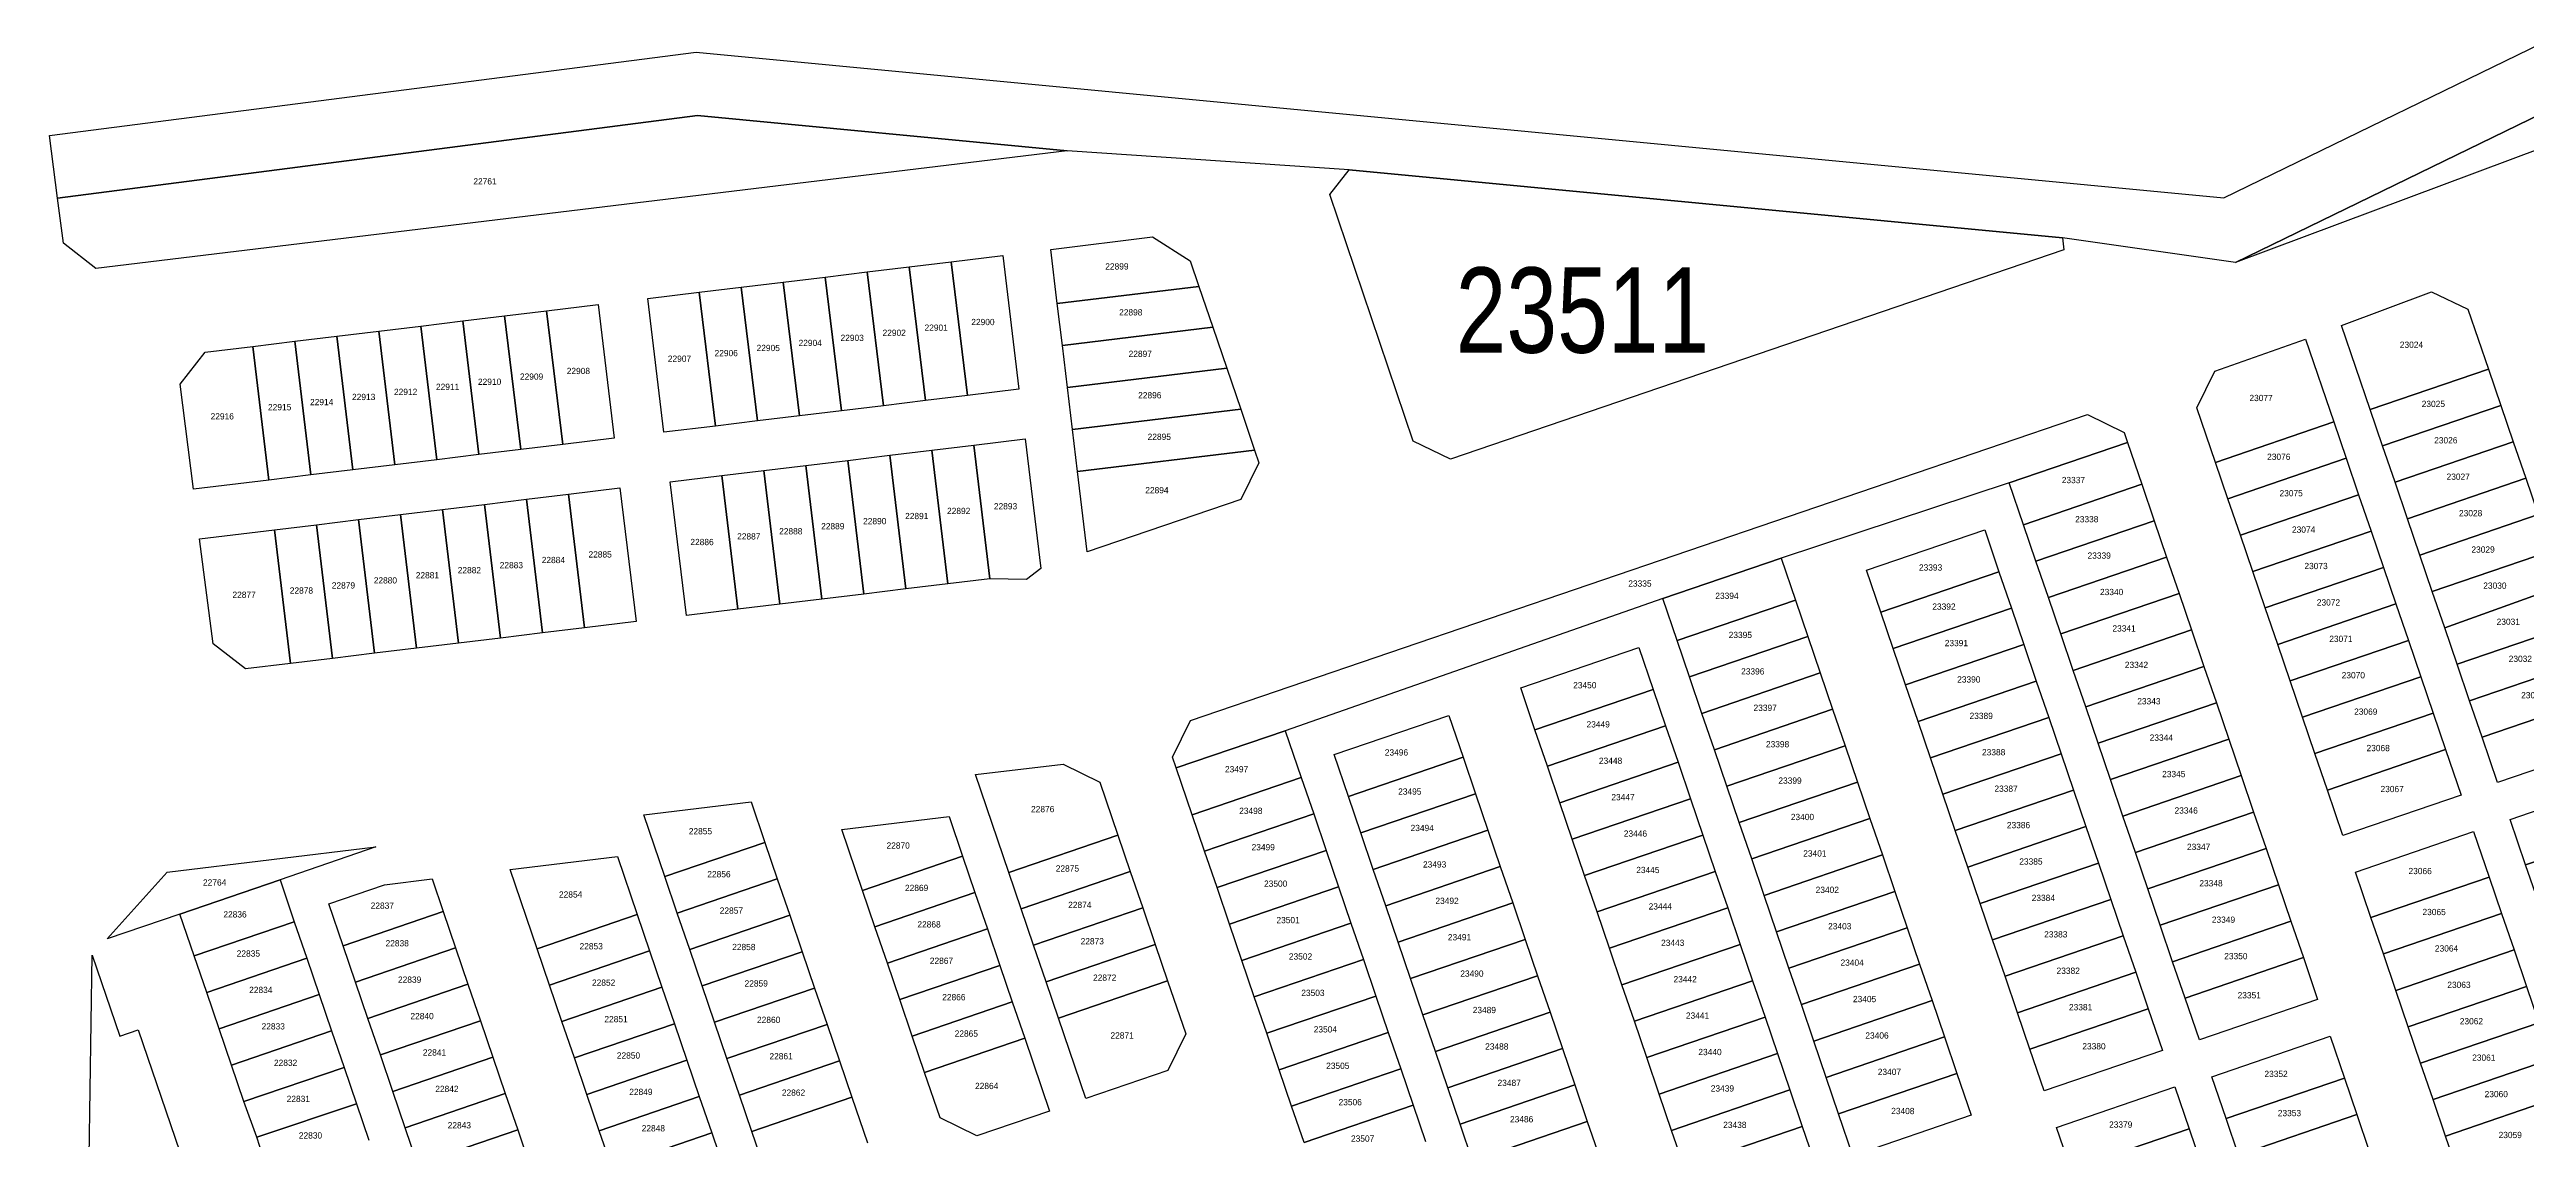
# Model space of a CAD drawing. Header units: metres. Extents: x -750 to 1235, y -4011 to -2636.
# Drawn here: x -496.8 to -424.1, y -2720.6 to -2688.7 of the extents above; entities that cross this region are included whole.
import ezdxf

# ---------------------------------------------------------------- set-up
doc = ezdxf.new("R2010")
doc.units = ezdxf.units.M
doc.header["$MEASUREMENT"] = 0
doc.layers.add('LOTS', color=8, linetype='CONTINUOUS')
doc.layers.add('NO_LOT', color=7, linetype='CONTINUOUS')
doc.styles.add('MtXpl_MS_Shell_Dlg_2', font='')
doc.styles.get('MtXpl_MS_Shell_Dlg_2').set_extended_font_data('MS Shell Dlg 2')

msp = doc.modelspace()

# ---------------------------------------------------------------- linework, layer by layer
at = {"layer": 'LOTS', "color": 7}
for p, q in [((-433.028, -2693.024), (-400.21, -2677.058)), ((-399.565, -2678.802), (-432.686, -2694.915)), ((-432.686, -2694.915), (-399.565, -2678.802)), ((-395.405, -2681.006), (-432.686, -2694.915)), ((-496.806, -2691.197), (-477.835, -2688.75)), ((-477.835, -2688.75), (-433.028, -2693.024)), ((-496.57, -2693.032), (-477.804, -2690.611)), ((-477.804, -2690.611), (-496.57, -2693.032)), ((-477.804, -2690.611), (-466.956, -2691.646)), ((-466.956, -2691.646), (-477.804, -2690.611)), ((-496.57, -2693.032), (-496.806, -2691.197)), ((-466.956, -2691.646), (-495.451, -2695.092)), ((-458.682, -2692.2), (-466.956, -2691.646)), ((-459.252, -2692.921), (-458.682, -2692.2)), ((-437.762, -2694.195), (-458.682, -2692.2)), ((-458.682, -2692.2), (-437.762, -2694.195)), ((-496.399, -2694.355), (-496.57, -2693.032)), ((-456.804, -2700.157), (-459.252, -2692.921)), ((-495.451, -2695.092), (-496.399, -2694.355)), ((-470.357, -2694.897), (-468.845, -2694.714)), ((-468.845, -2694.714), (-468.372, -2698.633)), ((-467.438, -2694.531), (-464.457, -2694.167)), ((-467.246, -2696.119), (-467.438, -2694.531)), ((-464.457, -2694.167), (-463.346, -2694.87)), ((-437.721, -2694.548), (-455.715, -2700.679)), ((-432.686, -2694.915), (-437.762, -2694.195)), ((-437.762, -2694.195), (-437.721, -2694.548)), ((-476.515, -2695.642), (-475.283, -2695.493)), ((-475.283, -2695.493), (-474.052, -2695.344)), ((-474.81, -2699.412), (-475.283, -2695.493)), ((-475.283, -2695.493), (-474.81, -2699.412)), ((-474.052, -2695.344), (-472.82, -2695.195)), ((-473.578, -2699.263), (-474.052, -2695.344)), ((-474.052, -2695.344), (-473.578, -2699.263)), ((-472.82, -2695.195), (-471.588, -2695.046)), ((-472.346, -2699.114), (-472.82, -2695.195)), ((-472.82, -2695.195), (-472.346, -2699.114)), ((-471.588, -2695.046), (-470.357, -2694.897)), ((-471.115, -2698.965), (-471.588, -2695.046)), ((-471.588, -2695.046), (-471.115, -2698.965)), ((-469.883, -2698.816), (-470.357, -2694.897)), ((-470.357, -2694.897), (-469.883, -2698.816)), ((-463.346, -2694.87), (-463.092, -2695.616)), ((-482.224, -2696.332), (-480.713, -2696.15)), ((-480.713, -2696.15), (-480.239, -2700.068)), ((-479.258, -2695.974), (-477.747, -2695.791)), ((-478.784, -2699.892), (-479.258, -2695.974)), ((-477.747, -2695.791), (-476.515, -2695.642)), ((-477.273, -2699.71), (-477.747, -2695.791)), ((-477.747, -2695.791), (-477.273, -2699.71)), ((-476.041, -2699.561), (-476.515, -2695.642)), ((-476.515, -2695.642), (-476.041, -2699.561)), ((-467.246, -2696.119), (-463.092, -2695.616)), ((-463.092, -2695.616), (-467.246, -2696.119)), ((-467.097, -2697.35), (-467.246, -2696.119)), ((-463.092, -2695.616), (-462.683, -2696.816)), ((-429.575, -2696.764), (-426.934, -2695.778)), ((-426.934, -2695.778), (-425.866, -2696.284)), ((-488.382, -2697.077), (-487.151, -2696.928)), ((-487.151, -2696.928), (-485.919, -2696.779)), ((-486.677, -2700.847), (-487.151, -2696.928)), ((-487.151, -2696.928), (-486.677, -2700.847)), ((-485.919, -2696.779), (-484.687, -2696.63)), ((-485.445, -2700.698), (-485.919, -2696.779)), ((-485.919, -2696.779), (-485.445, -2700.698)), ((-484.687, -2696.63), (-483.456, -2696.481)), ((-484.214, -2700.549), (-484.687, -2696.63)), ((-484.687, -2696.63), (-484.214, -2700.549)), ((-483.456, -2696.481), (-482.224, -2696.332)), ((-482.982, -2700.4), (-483.456, -2696.481)), ((-483.456, -2696.481), (-482.982, -2700.4)), ((-481.75, -2700.251), (-482.224, -2696.332)), ((-482.224, -2696.332), (-481.75, -2700.251)), ((-467.097, -2697.35), (-462.683, -2696.816)), ((-462.683, -2696.816), (-467.097, -2697.35)), ((-462.683, -2696.816), (-462.274, -2698.017)), ((-428.734, -2699.224), (-429.575, -2696.764)), ((-425.866, -2696.284), (-425.266, -2698.039)), ((-492.976, -2698.485), (-492.245, -2697.544)), ((-492.245, -2697.544), (-490.846, -2697.375)), ((-490.846, -2697.375), (-489.614, -2697.226)), ((-490.372, -2701.294), (-490.846, -2697.375)), ((-490.846, -2697.375), (-490.372, -2701.294)), ((-489.614, -2697.226), (-488.382, -2697.077)), ((-489.14, -2701.145), (-489.614, -2697.226)), ((-489.614, -2697.226), (-489.14, -2701.145)), ((-487.908, -2700.996), (-488.382, -2697.077)), ((-488.382, -2697.077), (-487.908, -2700.996)), ((-466.948, -2698.582), (-467.097, -2697.35)), ((-433.289, -2698.102), (-430.631, -2697.161)), ((-430.631, -2697.161), (-429.801, -2699.59)), ((-466.948, -2698.582), (-462.274, -2698.017)), ((-462.274, -2698.017), (-466.948, -2698.582)), ((-462.274, -2698.017), (-461.865, -2699.217)), ((-433.815, -2699.176), (-433.289, -2698.102)), ((-425.266, -2698.039), (-428.734, -2699.224)), ((-428.734, -2699.224), (-425.266, -2698.039)), ((-425.266, -2698.039), (-424.902, -2699.106)), ((-492.579, -2701.561), (-492.976, -2698.485)), ((-472.346, -2699.114), (-473.578, -2699.263)), ((-471.115, -2698.965), (-472.346, -2699.114)), ((-469.883, -2698.816), (-471.115, -2698.965)), ((-468.372, -2698.633), (-469.883, -2698.816)), ((-466.799, -2699.813), (-466.948, -2698.582)), ((-433.27, -2700.775), (-433.815, -2699.176)), ((-424.902, -2699.106), (-428.37, -2700.291)), ((-428.37, -2700.291), (-424.902, -2699.106)), ((-424.902, -2699.106), (-424.537, -2700.173)), ((-477.273, -2699.71), (-478.784, -2699.892)), ((-476.041, -2699.561), (-477.273, -2699.71)), ((-474.81, -2699.412), (-476.041, -2699.561)), ((-473.578, -2699.263), (-474.81, -2699.412)), ((-466.799, -2699.813), (-461.865, -2699.217)), ((-461.865, -2699.217), (-466.799, -2699.813)), ((-466.65, -2701.045), (-466.799, -2699.813)), ((-463.34, -2708.339), (-437.026, -2699.373)), ((-461.865, -2699.217), (-461.456, -2700.417)), ((-437.026, -2699.373), (-435.952, -2699.9)), ((-435.952, -2699.9), (-435.852, -2700.191)), ((-433.27, -2700.775), (-429.801, -2699.59)), ((-429.801, -2699.59), (-433.27, -2700.775)), ((-429.801, -2699.59), (-429.437, -2700.657)), ((-428.37, -2700.291), (-428.734, -2699.224)), ((-484.214, -2700.549), (-485.445, -2700.698)), ((-482.982, -2700.4), (-484.214, -2700.549)), ((-481.75, -2700.251), (-482.982, -2700.4)), ((-480.239, -2700.068), (-481.75, -2700.251)), ((-473.391, -2700.717), (-472.159, -2700.568)), ((-472.159, -2700.568), (-470.928, -2700.419)), ((-472.159, -2700.568), (-471.685, -2704.486)), ((-471.685, -2704.486), (-472.159, -2700.568)), ((-470.928, -2700.419), (-469.696, -2700.27)), ((-470.928, -2700.419), (-470.454, -2704.338)), ((-470.454, -2704.338), (-470.928, -2700.419)), ((-469.696, -2700.27), (-468.184, -2700.087)), ((-469.696, -2700.27), (-469.222, -2704.189)), ((-469.222, -2704.189), (-469.696, -2700.27)), ((-468.184, -2700.087), (-467.725, -2703.885)), ((-466.65, -2701.045), (-461.456, -2700.417)), ((-461.456, -2700.417), (-466.65, -2701.045)), ((-461.456, -2700.417), (-461.33, -2700.787)), ((-455.715, -2700.679), (-456.804, -2700.157)), ((-435.852, -2700.191), (-439.321, -2701.376)), ((-439.321, -2701.376), (-435.852, -2700.191)), ((-435.852, -2700.191), (-435.433, -2701.419)), ((-428.006, -2701.358), (-428.37, -2700.291)), ((-424.537, -2700.173), (-428.006, -2701.358)), ((-428.006, -2701.358), (-424.537, -2700.173)), ((-424.537, -2700.173), (-424.173, -2701.241)), ((-490.372, -2701.294), (-492.579, -2701.561)), ((-489.14, -2701.145), (-490.372, -2701.294)), ((-487.908, -2700.996), (-489.14, -2701.145)), ((-486.677, -2700.847), (-487.908, -2700.996)), ((-485.445, -2700.698), (-486.677, -2700.847)), ((-478.597, -2701.347), (-477.086, -2701.164)), ((-478.123, -2705.265), (-478.597, -2701.347)), ((-477.086, -2701.164), (-475.854, -2701.015)), ((-477.086, -2701.164), (-476.612, -2705.082)), ((-476.612, -2705.082), (-477.086, -2701.164)), ((-475.854, -2701.015), (-474.622, -2700.866)), ((-475.854, -2701.015), (-475.38, -2704.933)), ((-475.38, -2704.933), (-475.854, -2701.015)), ((-474.622, -2700.866), (-473.391, -2700.717)), ((-474.622, -2700.866), (-474.149, -2704.785)), ((-474.149, -2704.785), (-474.622, -2700.866)), ((-473.391, -2700.717), (-472.917, -2704.636)), ((-472.917, -2704.636), (-473.391, -2700.717)), ((-466.366, -2703.396), (-466.65, -2701.045)), ((-461.33, -2700.787), (-461.858, -2701.861)), ((-432.905, -2701.842), (-433.27, -2700.775)), ((-432.905, -2701.842), (-429.437, -2700.657)), ((-429.437, -2700.657), (-432.905, -2701.842)), ((-429.437, -2700.657), (-429.072, -2701.724)), ((-427.641, -2702.426), (-428.006, -2701.358)), ((-424.173, -2701.241), (-427.641, -2702.426)), ((-427.641, -2702.426), (-424.173, -2701.241)), ((-424.173, -2701.241), (-423.808, -2702.308)), ((-485.281, -2702.155), (-484.05, -2702.006)), ((-484.05, -2702.006), (-482.818, -2701.857)), ((-484.05, -2702.006), (-483.576, -2705.924)), ((-483.576, -2705.924), (-484.05, -2702.006)), ((-482.818, -2701.857), (-481.587, -2701.708)), ((-482.818, -2701.857), (-482.344, -2705.775)), ((-482.344, -2705.775), (-482.818, -2701.857)), ((-481.587, -2701.708), (-480.075, -2701.525)), ((-481.587, -2701.708), (-481.112, -2705.626)), ((-481.112, -2705.626), (-481.587, -2701.708)), ((-480.075, -2701.525), (-479.601, -2705.444)), ((-461.858, -2701.861), (-466.366, -2703.396)), ((-439.321, -2701.376), (-446.015, -2703.584)), ((-438.902, -2702.604), (-439.321, -2701.376)), ((-435.433, -2701.419), (-438.902, -2702.604)), ((-438.902, -2702.604), (-435.433, -2701.419)), ((-435.433, -2701.419), (-435.069, -2702.486)), ((-432.541, -2702.909), (-432.905, -2701.842)), ((-432.541, -2702.909), (-429.072, -2701.724)), ((-429.072, -2701.724), (-432.541, -2702.909)), ((-429.072, -2701.724), (-428.708, -2702.791)), ((-492.404, -2703.016), (-490.208, -2702.751)), ((-490.208, -2702.751), (-488.976, -2702.602)), ((-490.208, -2702.751), (-489.734, -2706.669)), ((-489.734, -2706.669), (-490.208, -2702.751)), ((-488.976, -2702.602), (-487.745, -2702.453)), ((-488.976, -2702.602), (-488.502, -2706.52)), ((-488.502, -2706.52), (-488.976, -2702.602)), ((-487.745, -2702.453), (-486.513, -2702.304)), ((-487.745, -2702.453), (-487.27, -2706.371)), ((-487.27, -2706.371), (-487.745, -2702.453)), ((-486.513, -2702.304), (-485.281, -2702.155)), ((-486.513, -2702.304), (-486.039, -2706.222)), ((-486.039, -2706.222), (-486.513, -2702.304)), ((-485.281, -2702.155), (-484.807, -2706.073)), ((-484.807, -2706.073), (-485.281, -2702.155)), ((-443.511, -2703.939), (-440.042, -2702.754)), ((-440.042, -2702.754), (-439.623, -2703.982)), ((-438.537, -2703.671), (-438.902, -2702.604)), ((-435.069, -2702.486), (-438.537, -2703.671)), ((-438.537, -2703.671), (-435.069, -2702.486)), ((-435.069, -2702.486), (-434.704, -2703.553)), ((-432.176, -2703.976), (-428.708, -2702.791)), ((-428.708, -2702.791), (-432.176, -2703.976)), ((-428.708, -2702.791), (-428.343, -2703.859)), ((-427.276, -2703.493), (-427.641, -2702.426)), ((-423.808, -2702.308), (-427.276, -2703.493)), ((-427.276, -2703.493), (-423.808, -2702.308)), ((-492.007, -2706.092), (-492.404, -2703.016)), ((-432.176, -2703.976), (-432.541, -2702.909)), ((-426.912, -2704.56), (-427.276, -2703.493)), ((-423.444, -2703.375), (-426.912, -2704.56)), ((-426.912, -2704.56), (-423.444, -2703.375)), ((-469.222, -2704.189), (-470.454, -2704.338)), ((-468.153, -2704.209), (-469.222, -2704.189)), ((-467.725, -2703.885), (-468.153, -2704.209)), ((-446.015, -2703.584), (-449.483, -2704.769)), ((-449.483, -2704.769), (-446.015, -2703.584)), ((-446.015, -2703.584), (-445.596, -2704.812)), ((-443.091, -2705.167), (-443.511, -2703.939)), ((-443.091, -2705.167), (-439.623, -2703.982)), ((-439.623, -2703.982), (-443.091, -2705.167)), ((-439.623, -2703.982), (-439.258, -2705.049)), ((-438.173, -2704.738), (-438.537, -2703.671)), ((-434.704, -2703.553), (-438.173, -2704.738)), ((-438.173, -2704.738), (-434.704, -2703.553)), ((-434.704, -2703.553), (-434.34, -2704.621)), ((-431.812, -2705.044), (-432.176, -2703.976)), ((-431.812, -2705.044), (-428.343, -2703.859)), ((-428.343, -2703.859), (-431.812, -2705.044)), ((-428.343, -2703.859), (-427.979, -2704.926)), ((-475.38, -2704.933), (-476.612, -2705.082)), ((-474.149, -2704.785), (-475.38, -2704.933)), ((-472.917, -2704.636), (-474.149, -2704.785)), ((-471.685, -2704.486), (-472.917, -2704.636)), ((-470.454, -2704.338), (-471.685, -2704.486)), ((-449.483, -2704.769), (-460.558, -2708.641)), ((-449.064, -2705.997), (-449.483, -2704.769)), ((-445.596, -2704.812), (-449.064, -2705.997)), ((-449.064, -2705.997), (-445.596, -2704.812)), ((-445.596, -2704.812), (-445.231, -2705.879)), ((-437.808, -2705.805), (-438.173, -2704.738)), ((-434.34, -2704.621), (-437.808, -2705.805)), ((-437.808, -2705.805), (-434.34, -2704.621)), ((-434.34, -2704.621), (-433.975, -2705.688)), ((-431.447, -2706.111), (-427.979, -2704.926)), ((-427.979, -2704.926), (-431.447, -2706.111)), ((-427.979, -2704.926), (-427.614, -2705.993)), ((-426.547, -2705.627), (-426.912, -2704.56)), ((-423.092, -2704.388), (-426.547, -2705.627)), ((-426.547, -2705.627), (-423.092, -2704.388)), ((-481.112, -2705.626), (-482.344, -2705.775)), ((-479.601, -2705.444), (-481.112, -2705.626)), ((-476.612, -2705.082), (-478.123, -2705.265)), ((-442.727, -2706.234), (-443.091, -2705.167)), ((-442.727, -2706.234), (-439.258, -2705.049)), ((-439.258, -2705.049), (-442.727, -2706.234)), ((-439.258, -2705.049), (-438.894, -2706.117)), ((-433.975, -2705.688), (-437.443, -2706.873)), ((-437.443, -2706.873), (-433.975, -2705.688)), ((-433.975, -2705.688), (-433.611, -2706.755)), ((-431.447, -2706.111), (-431.812, -2705.044)), ((-426.183, -2706.695), (-426.547, -2705.627)), ((-422.714, -2705.51), (-426.183, -2706.695)), ((-426.183, -2706.695), (-422.714, -2705.51)), ((-491.059, -2706.83), (-492.007, -2706.092)), ((-487.27, -2706.371), (-488.502, -2706.52)), ((-486.039, -2706.222), (-487.27, -2706.371)), ((-484.807, -2706.073), (-486.039, -2706.222)), ((-483.576, -2705.924), (-484.807, -2706.073)), ((-482.344, -2705.775), (-483.576, -2705.924)), ((-453.653, -2707.389), (-450.185, -2706.204)), ((-450.185, -2706.204), (-449.766, -2707.432)), ((-448.7, -2707.064), (-449.064, -2705.997)), ((-445.231, -2705.879), (-448.7, -2707.064)), ((-448.7, -2707.064), (-445.231, -2705.879)), ((-445.231, -2705.879), (-444.867, -2706.947)), ((-442.362, -2707.301), (-442.727, -2706.234)), ((-442.362, -2707.301), (-438.894, -2706.117)), ((-438.894, -2706.117), (-442.362, -2707.301)), ((-438.894, -2706.117), (-438.529, -2707.184)), ((-437.443, -2706.873), (-437.808, -2705.805)), ((-431.083, -2707.178), (-431.447, -2706.111)), ((-431.083, -2707.178), (-427.614, -2705.993)), ((-427.614, -2705.993), (-431.083, -2707.178)), ((-427.614, -2705.993), (-427.25, -2707.06)), ((-489.734, -2706.669), (-491.059, -2706.83)), ((-488.502, -2706.52), (-489.734, -2706.669)), ((-448.335, -2708.132), (-448.7, -2707.064)), ((-444.867, -2706.947), (-448.335, -2708.132)), ((-448.335, -2708.132), (-444.867, -2706.947)), ((-444.867, -2706.947), (-444.502, -2708.014)), ((-437.079, -2707.94), (-437.443, -2706.873)), ((-433.611, -2706.755), (-437.079, -2707.94)), ((-437.079, -2707.94), (-433.611, -2706.755)), ((-433.611, -2706.755), (-433.246, -2707.822)), ((-430.718, -2708.245), (-431.083, -2707.178)), ((-430.718, -2708.245), (-427.25, -2707.06)), ((-427.25, -2707.06), (-430.718, -2708.245)), ((-427.25, -2707.06), (-426.885, -2708.128)), ((-425.819, -2707.762), (-426.183, -2706.695)), ((-422.35, -2706.577), (-425.819, -2707.762)), ((-425.819, -2707.762), (-422.35, -2706.577)), ((-453.234, -2708.617), (-453.653, -2707.389)), ((-453.234, -2708.617), (-449.766, -2707.432)), ((-449.766, -2707.432), (-453.234, -2708.617)), ((-449.766, -2707.432), (-449.401, -2708.499)), ((-441.998, -2708.368), (-442.362, -2707.301)), ((-441.998, -2708.368), (-438.529, -2707.184)), ((-438.529, -2707.184), (-441.998, -2708.368)), ((-438.529, -2707.184), (-438.165, -2708.251)), ((-433.246, -2707.822), (-436.715, -2709.007)), ((-436.715, -2709.007), (-433.246, -2707.822)), ((-433.246, -2707.822), (-432.882, -2708.889)), ((-425.454, -2708.829), (-425.819, -2707.762)), ((-421.985, -2707.645), (-425.454, -2708.829)), ((-425.454, -2708.829), (-421.985, -2707.645)), ((-463.868, -2709.412), (-463.34, -2708.339)), ((-459.126, -2709.342), (-455.762, -2708.192)), ((-455.762, -2708.192), (-455.343, -2709.42)), ((-452.869, -2709.684), (-453.234, -2708.617)), ((-452.869, -2709.684), (-449.401, -2708.499)), ((-449.401, -2708.499), (-452.869, -2709.684)), ((-449.401, -2708.499), (-449.037, -2709.567)), ((-447.971, -2709.199), (-448.335, -2708.132)), ((-444.502, -2708.014), (-447.971, -2709.199)), ((-447.971, -2709.199), (-444.502, -2708.014)), ((-444.502, -2708.014), (-444.138, -2709.081)), ((-441.633, -2709.435), (-441.998, -2708.368)), ((-441.633, -2709.435), (-438.165, -2708.251)), ((-438.165, -2708.251), (-441.633, -2709.435)), ((-438.165, -2708.251), (-437.8, -2709.318)), ((-436.715, -2709.007), (-437.079, -2707.94)), ((-430.354, -2709.313), (-430.718, -2708.245)), ((-430.354, -2709.313), (-426.885, -2708.128)), ((-426.885, -2708.128), (-430.354, -2709.313)), ((-426.885, -2708.128), (-426.521, -2709.195)), ((-460.558, -2708.641), (-463.758, -2709.733)), ((-463.758, -2709.733), (-460.558, -2708.641)), ((-460.558, -2708.641), (-460.089, -2710.014)), ((-458.707, -2710.57), (-459.126, -2709.342)), ((-447.606, -2710.266), (-447.971, -2709.199)), ((-444.138, -2709.081), (-447.606, -2710.266)), ((-447.606, -2710.266), (-444.138, -2709.081)), ((-444.138, -2709.081), (-443.773, -2710.148)), ((-441.269, -2710.503), (-437.8, -2709.318)), ((-437.8, -2709.318), (-441.269, -2710.503)), ((-437.8, -2709.318), (-437.436, -2710.385)), ((-436.35, -2710.074), (-436.715, -2709.007)), ((-432.882, -2708.889), (-436.35, -2710.074)), ((-436.35, -2710.074), (-432.882, -2708.889)), ((-432.882, -2708.889), (-432.517, -2709.957)), ((-429.989, -2710.38), (-430.354, -2709.313)), ((-429.989, -2710.38), (-426.521, -2709.195)), ((-426.521, -2709.195), (-429.989, -2710.38)), ((-426.521, -2709.195), (-426.065, -2710.529)), ((-424.998, -2710.163), (-425.454, -2708.829)), ((-421.53, -2708.979), (-424.998, -2710.163)), ((-469.649, -2709.929), (-467.074, -2709.617)), ((-468.67, -2712.796), (-469.649, -2709.929)), ((-467.074, -2709.617), (-466, -2710.145)), ((-463.758, -2709.733), (-463.868, -2709.412)), ((-463.289, -2711.106), (-463.758, -2709.733)), ((-460.089, -2710.014), (-463.289, -2711.106)), ((-463.289, -2711.106), (-460.089, -2710.014)), ((-460.089, -2710.014), (-459.724, -2711.081)), ((-458.707, -2710.57), (-455.343, -2709.42)), ((-455.343, -2709.42), (-458.707, -2710.57)), ((-455.343, -2709.42), (-454.979, -2710.487)), ((-452.505, -2710.751), (-452.869, -2709.684)), ((-452.505, -2710.751), (-449.037, -2709.567)), ((-449.037, -2709.567), (-452.505, -2710.751)), ((-449.037, -2709.567), (-448.672, -2710.634)), ((-441.269, -2710.503), (-441.633, -2709.435)), ((-435.986, -2711.142), (-436.35, -2710.074)), ((-432.517, -2709.957), (-435.986, -2711.142)), ((-435.986, -2711.142), (-432.517, -2709.957)), ((-432.517, -2709.957), (-432.153, -2711.024)), ((-424.631, -2711.24), (-421.162, -2710.055)), ((-479.376, -2711.107), (-476.229, -2710.727)), ((-476.229, -2710.727), (-475.822, -2711.916)), ((-466, -2710.145), (-465.468, -2711.703)), ((-458.343, -2711.637), (-458.707, -2710.57)), ((-458.343, -2711.637), (-454.979, -2710.487)), ((-454.979, -2710.487), (-458.343, -2711.637)), ((-454.979, -2710.487), (-454.614, -2711.555)), ((-452.14, -2711.819), (-452.505, -2710.751)), ((-452.14, -2711.819), (-448.672, -2710.634)), ((-448.672, -2710.634), (-452.14, -2711.819)), ((-448.672, -2710.634), (-448.308, -2711.701)), ((-447.242, -2711.333), (-447.606, -2710.266)), ((-443.773, -2710.148), (-447.242, -2711.333)), ((-447.242, -2711.333), (-443.773, -2710.148)), ((-443.773, -2710.148), (-443.409, -2711.216)), ((-440.904, -2711.57), (-441.269, -2710.503)), ((-440.904, -2711.57), (-437.436, -2710.385)), ((-437.436, -2710.385), (-440.904, -2711.57)), ((-437.436, -2710.385), (-437.071, -2711.453)), ((-429.533, -2711.714), (-429.989, -2710.38)), ((-426.065, -2710.529), (-429.533, -2711.714)), ((-478.757, -2712.918), (-479.376, -2711.107)), ((-473.567, -2711.541), (-470.42, -2711.16)), ((-470.42, -2711.16), (-470.024, -2712.319)), ((-462.924, -2712.173), (-463.289, -2711.106)), ((-459.724, -2711.081), (-462.924, -2712.173)), ((-462.924, -2712.173), (-459.724, -2711.081)), ((-459.724, -2711.081), (-459.36, -2712.148)), ((-446.877, -2712.401), (-447.242, -2711.333)), ((-443.409, -2711.216), (-446.877, -2712.401)), ((-446.877, -2712.401), (-443.409, -2711.216)), ((-443.409, -2711.216), (-443.044, -2712.283)), ((-440.54, -2712.637), (-437.071, -2711.453)), ((-437.071, -2711.453), (-440.54, -2712.637)), ((-437.071, -2711.453), (-436.707, -2712.52)), ((-435.621, -2712.209), (-435.986, -2711.142)), ((-432.153, -2711.024), (-435.621, -2712.209)), ((-435.621, -2712.209), (-432.153, -2711.024)), ((-432.153, -2711.024), (-431.788, -2712.091)), ((-424.175, -2712.574), (-424.631, -2711.24)), ((-420.707, -2711.389), (-424.175, -2712.574)), ((-424.175, -2712.574), (-420.707, -2711.389)), ((-493.36, -2712.788), (-487.234, -2712.047)), ((-487.234, -2712.047), (-490.046, -2713.013)), ((-475.822, -2711.916), (-478.757, -2712.918)), ((-478.757, -2712.918), (-475.822, -2711.916)), ((-475.822, -2711.916), (-475.458, -2712.983)), ((-472.959, -2713.321), (-473.567, -2711.541)), ((-468.67, -2712.796), (-465.468, -2711.703)), ((-465.468, -2711.703), (-468.67, -2712.796)), ((-465.468, -2711.703), (-465.103, -2712.77)), ((-462.56, -2713.24), (-462.924, -2712.173)), ((-459.36, -2712.148), (-462.56, -2713.24)), ((-462.56, -2713.24), (-459.36, -2712.148)), ((-459.36, -2712.148), (-458.995, -2713.215)), ((-457.978, -2712.705), (-458.343, -2711.637)), ((-457.978, -2712.705), (-454.614, -2711.555)), ((-454.614, -2711.555), (-457.978, -2712.705)), ((-454.614, -2711.555), (-454.25, -2712.622)), ((-451.776, -2712.886), (-452.14, -2711.819)), ((-451.776, -2712.886), (-448.308, -2711.701)), ((-448.308, -2711.701), (-451.776, -2712.886)), ((-448.308, -2711.701), (-447.943, -2712.769)), ((-440.54, -2712.637), (-440.904, -2711.57)), ((-435.256, -2713.276), (-435.621, -2712.209)), ((-431.788, -2712.091), (-435.256, -2713.276)), ((-435.256, -2713.276), (-431.788, -2712.091)), ((-431.788, -2712.091), (-431.423, -2713.159)), ((-429.168, -2712.784), (-425.7, -2711.599)), ((-425.7, -2711.599), (-425.244, -2712.933)), ((-495.117, -2714.739), (-493.36, -2712.788)), ((-486.98, -2713.156), (-485.586, -2712.987)), ((-485.586, -2712.987), (-485.261, -2713.94)), ((-483.296, -2712.713), (-480.149, -2712.332)), ((-482.504, -2715.031), (-483.296, -2712.713)), ((-480.149, -2712.332), (-479.57, -2714.029)), ((-478.393, -2713.985), (-478.757, -2712.918)), ((-475.458, -2712.983), (-478.393, -2713.985)), ((-478.393, -2713.985), (-475.458, -2712.983)), ((-475.458, -2712.983), (-475.094, -2714.05)), ((-472.959, -2713.321), (-470.024, -2712.319)), ((-470.024, -2712.319), (-472.959, -2713.321)), ((-470.024, -2712.319), (-469.66, -2713.386)), ((-468.305, -2713.863), (-468.67, -2712.796)), ((-468.305, -2713.863), (-465.103, -2712.77)), ((-465.103, -2712.77), (-468.305, -2713.863)), ((-465.103, -2712.77), (-464.739, -2713.837)), ((-457.613, -2713.772), (-457.978, -2712.705)), ((-457.613, -2713.772), (-454.25, -2712.622)), ((-454.25, -2712.622), (-457.613, -2713.772)), ((-454.25, -2712.622), (-453.885, -2713.689)), ((-451.411, -2713.953), (-451.776, -2712.886)), ((-451.411, -2713.953), (-447.943, -2712.769)), ((-447.943, -2712.769), (-451.411, -2713.953)), ((-447.943, -2712.769), (-447.579, -2713.836)), ((-446.513, -2713.468), (-446.877, -2712.401)), ((-443.044, -2712.283), (-446.513, -2713.468)), ((-446.513, -2713.468), (-443.044, -2712.283)), ((-443.044, -2712.283), (-442.68, -2713.35)), ((-440.175, -2713.704), (-440.54, -2712.637)), ((-440.175, -2713.704), (-436.707, -2712.52)), ((-436.707, -2712.52), (-440.175, -2713.704)), ((-436.707, -2712.52), (-436.342, -2713.587)), ((-428.712, -2714.118), (-429.168, -2712.784)), ((-428.712, -2714.118), (-425.244, -2712.933)), ((-425.244, -2712.933), (-428.712, -2714.118)), ((-425.244, -2712.933), (-424.88, -2714)), ((-423.811, -2713.641), (-424.175, -2712.574)), ((-490.046, -2713.013), (-492.98, -2714.015)), ((-492.98, -2714.015), (-490.046, -2713.013)), ((-490.046, -2713.013), (-489.627, -2714.241)), ((-488.615, -2713.715), (-486.98, -2713.156)), ((-488.195, -2714.943), (-488.615, -2713.715)), ((-472.595, -2714.389), (-472.959, -2713.321)), ((-472.595, -2714.389), (-469.66, -2713.386)), ((-469.66, -2713.386), (-472.595, -2714.389)), ((-469.66, -2713.386), (-469.295, -2714.453)), ((-462.196, -2714.308), (-462.56, -2713.24)), ((-458.995, -2713.215), (-462.196, -2714.308)), ((-462.196, -2714.308), (-458.995, -2713.215)), ((-458.995, -2713.215), (-458.631, -2714.283)), ((-457.249, -2714.839), (-453.885, -2713.689)), ((-453.885, -2713.689), (-457.249, -2714.839)), ((-453.885, -2713.689), (-453.52, -2714.757)), ((-446.148, -2714.535), (-446.513, -2713.468)), ((-442.68, -2713.35), (-446.148, -2714.535)), ((-446.148, -2714.535), (-442.68, -2713.35)), ((-442.68, -2713.35), (-442.315, -2714.417)), ((-439.811, -2714.772), (-440.175, -2713.704)), ((-439.811, -2714.772), (-436.342, -2713.587)), ((-436.342, -2713.587), (-439.811, -2714.772)), ((-436.342, -2713.587), (-435.978, -2714.654)), ((-434.892, -2714.343), (-435.256, -2713.276)), ((-431.423, -2713.159), (-434.892, -2714.343)), ((-434.892, -2714.343), (-431.423, -2713.159)), ((-431.423, -2713.159), (-431.059, -2714.226)), ((-492.98, -2714.015), (-495.117, -2714.739)), ((-492.561, -2715.243), (-492.98, -2714.015)), ((-492.561, -2715.243), (-489.627, -2714.241)), ((-489.627, -2714.241), (-492.561, -2715.243)), ((-489.627, -2714.241), (-489.262, -2715.308)), ((-485.261, -2713.94), (-488.195, -2714.943)), ((-488.195, -2714.943), (-485.261, -2713.94)), ((-485.261, -2713.94), (-484.896, -2715.007)), ((-482.504, -2715.031), (-479.57, -2714.029)), ((-479.57, -2714.029), (-482.504, -2715.031)), ((-479.57, -2714.029), (-479.205, -2715.096)), ((-478.028, -2715.052), (-478.393, -2713.985)), ((-475.094, -2714.05), (-478.028, -2715.052)), ((-478.028, -2715.052), (-475.094, -2714.05)), ((-475.094, -2714.05), (-474.729, -2715.118)), ((-472.23, -2715.456), (-472.595, -2714.389)), ((-467.94, -2714.931), (-468.305, -2713.863)), ((-467.94, -2714.931), (-464.739, -2713.837)), ((-464.739, -2713.837), (-467.94, -2714.931)), ((-464.739, -2713.837), (-464.374, -2714.904)), ((-461.831, -2715.375), (-462.196, -2714.308)), ((-458.631, -2714.283), (-461.831, -2715.375)), ((-461.831, -2715.375), (-458.631, -2714.283)), ((-458.631, -2714.283), (-458.266, -2715.35)), ((-457.249, -2714.839), (-457.613, -2713.772)), ((-451.047, -2715.02), (-451.411, -2713.953)), ((-451.047, -2715.02), (-447.579, -2713.836)), ((-447.579, -2713.836), (-451.047, -2715.02)), ((-447.579, -2713.836), (-447.214, -2714.903)), ((-442.315, -2714.417), (-445.784, -2715.602)), ((-445.784, -2715.602), (-442.315, -2714.417)), ((-442.315, -2714.417), (-441.951, -2715.484)), ((-434.528, -2715.411), (-434.892, -2714.343)), ((-431.059, -2714.226), (-434.528, -2715.411)), ((-434.528, -2715.411), (-431.059, -2714.226)), ((-431.059, -2714.226), (-430.694, -2715.293)), ((-428.348, -2715.185), (-428.712, -2714.118)), ((-428.348, -2715.185), (-424.88, -2714)), ((-424.88, -2714), (-428.348, -2715.185)), ((-424.88, -2714), (-424.515, -2715.068)), ((-487.83, -2716.01), (-488.195, -2714.943)), ((-484.896, -2715.007), (-487.83, -2716.01)), ((-487.83, -2716.01), (-484.896, -2715.007)), ((-484.896, -2715.007), (-484.532, -2716.075)), ((-482.14, -2716.098), (-482.504, -2715.031)), ((-482.14, -2716.098), (-479.205, -2715.096)), ((-479.205, -2715.096), (-482.14, -2716.098)), ((-479.205, -2715.096), (-478.841, -2716.163)), ((-477.664, -2716.12), (-478.028, -2715.052)), ((-474.729, -2715.118), (-477.664, -2716.12)), ((-477.664, -2716.12), (-474.729, -2715.118)), ((-474.729, -2715.118), (-474.365, -2716.185)), ((-472.23, -2715.456), (-469.295, -2714.453)), ((-469.295, -2714.453), (-472.23, -2715.456)), ((-469.295, -2714.453), (-468.931, -2715.521)), ((-467.576, -2715.998), (-467.94, -2714.931)), ((-467.576, -2715.998), (-464.374, -2714.904)), ((-464.374, -2714.904), (-467.576, -2715.998)), ((-464.374, -2714.904), (-464.01, -2715.972)), ((-456.884, -2715.907), (-457.249, -2714.839)), ((-456.884, -2715.907), (-453.52, -2714.757)), ((-453.52, -2714.757), (-456.884, -2715.907)), ((-453.52, -2714.757), (-453.156, -2715.824)), ((-450.682, -2716.088), (-451.047, -2715.02)), ((-450.682, -2716.088), (-447.214, -2714.903)), ((-447.214, -2714.903), (-450.682, -2716.088)), ((-447.214, -2714.903), (-446.85, -2715.97)), ((-445.784, -2715.602), (-446.148, -2714.535)), ((-439.446, -2715.839), (-439.811, -2714.772)), ((-439.446, -2715.839), (-435.978, -2714.654)), ((-435.978, -2714.654), (-439.446, -2715.839)), ((-435.978, -2714.654), (-435.613, -2715.722)), ((-427.984, -2716.252), (-424.515, -2715.068)), ((-424.515, -2715.068), (-427.984, -2716.252)), ((-424.515, -2715.068), (-424.151, -2716.135)), ((-495.645, -2721.138), (-495.553, -2715.224)), ((-495.553, -2715.224), (-494.745, -2717.592)), ((-492.197, -2716.311), (-492.561, -2715.243)), ((-492.197, -2716.311), (-489.262, -2715.308)), ((-489.262, -2715.308), (-492.197, -2716.311)), ((-489.262, -2715.308), (-488.897, -2716.375)), ((-471.866, -2716.523), (-472.23, -2715.456)), ((-471.866, -2716.523), (-468.931, -2715.521)), ((-468.931, -2715.521), (-471.866, -2716.523)), ((-468.931, -2715.521), (-468.566, -2716.588)), ((-461.466, -2716.442), (-461.831, -2715.375)), ((-458.266, -2715.35), (-461.466, -2716.442)), ((-461.466, -2716.442), (-458.266, -2715.35)), ((-458.266, -2715.35), (-457.902, -2716.418)), ((-456.52, -2716.974), (-453.156, -2715.824)), ((-453.156, -2715.824), (-456.52, -2716.974)), ((-453.156, -2715.824), (-452.791, -2716.891)), ((-445.419, -2716.67), (-445.784, -2715.602)), ((-441.951, -2715.484), (-445.419, -2716.67)), ((-445.419, -2716.67), (-441.951, -2715.484)), ((-441.951, -2715.484), (-441.586, -2716.552)), ((-439.082, -2716.906), (-439.446, -2715.839)), ((-439.082, -2716.906), (-435.613, -2715.722)), ((-435.613, -2715.722), (-439.082, -2716.906)), ((-435.613, -2715.722), (-435.249, -2716.789)), ((-434.163, -2716.478), (-434.528, -2715.411)), ((-430.694, -2715.293), (-434.163, -2716.478)), ((-434.163, -2716.478), (-430.694, -2715.293)), ((-430.694, -2715.293), (-430.275, -2716.521)), ((-427.984, -2716.252), (-428.348, -2715.185)), ((-491.832, -2717.378), (-492.197, -2716.311)), ((-491.832, -2717.378), (-488.897, -2716.375)), ((-488.897, -2716.375), (-491.832, -2717.378)), ((-488.897, -2716.375), (-488.533, -2717.443)), ((-487.466, -2717.077), (-487.83, -2716.01)), ((-484.532, -2716.075), (-487.466, -2717.077)), ((-487.466, -2717.077), (-484.532, -2716.075)), ((-484.532, -2716.075), (-484.167, -2717.142)), ((-481.775, -2717.166), (-482.14, -2716.098)), ((-481.775, -2717.166), (-478.841, -2716.163)), ((-478.841, -2716.163), (-481.775, -2717.166)), ((-478.841, -2716.163), (-478.476, -2717.23)), ((-477.299, -2717.187), (-477.664, -2716.12)), ((-474.365, -2716.185), (-477.299, -2717.187)), ((-477.299, -2717.187), (-474.365, -2716.185)), ((-474.365, -2716.185), (-474, -2717.252)), ((-471.501, -2717.59), (-471.866, -2716.523)), ((-471.501, -2717.59), (-468.566, -2716.588)), ((-468.566, -2716.588), (-471.501, -2717.59)), ((-468.566, -2716.588), (-468.202, -2717.655)), ((-467.211, -2717.065), (-467.576, -2715.998)), ((-467.211, -2717.065), (-464.01, -2715.972)), ((-464.01, -2715.972), (-467.211, -2717.065)), ((-464.01, -2715.972), (-463.478, -2717.529)), ((-461.102, -2717.51), (-461.466, -2716.442)), ((-457.902, -2716.418), (-461.102, -2717.51)), ((-461.102, -2717.51), (-457.902, -2716.418)), ((-457.902, -2716.418), (-457.537, -2717.485)), ((-456.52, -2716.974), (-456.884, -2715.907)), ((-450.318, -2717.155), (-450.682, -2716.088)), ((-450.318, -2717.155), (-446.85, -2715.97)), ((-446.85, -2715.97), (-450.318, -2717.155)), ((-446.85, -2715.97), (-446.485, -2717.037)), ((-441.586, -2716.552), (-445.054, -2717.737)), ((-445.054, -2717.737), (-441.586, -2716.552)), ((-441.586, -2716.552), (-441.222, -2717.619)), ((-433.744, -2717.706), (-434.163, -2716.478)), ((-430.275, -2716.521), (-433.744, -2717.706)), ((-427.619, -2717.319), (-427.984, -2716.252)), ((-427.619, -2717.319), (-424.151, -2716.135)), ((-424.151, -2716.135), (-427.619, -2717.319)), ((-424.151, -2716.135), (-423.786, -2717.202)), ((-487.102, -2718.144), (-487.466, -2717.077)), ((-484.167, -2717.142), (-487.102, -2718.144)), ((-487.102, -2718.144), (-484.167, -2717.142)), ((-484.167, -2717.142), (-483.803, -2718.209)), ((-481.411, -2718.233), (-481.775, -2717.166)), ((-481.411, -2718.233), (-478.476, -2717.23)), ((-478.476, -2717.23), (-481.411, -2718.233)), ((-478.476, -2717.23), (-478.112, -2718.298)), ((-476.935, -2718.254), (-477.299, -2717.187)), ((-474, -2717.252), (-476.935, -2718.254)), ((-476.935, -2718.254), (-474, -2717.252)), ((-474, -2717.252), (-473.635, -2718.319)), ((-466.406, -2719.423), (-467.211, -2717.065)), ((-456.156, -2718.042), (-456.52, -2716.974)), ((-456.156, -2718.042), (-452.791, -2716.891)), ((-452.791, -2716.891), (-456.156, -2718.042)), ((-452.791, -2716.891), (-452.427, -2717.958)), ((-449.954, -2718.222), (-450.318, -2717.155)), ((-449.954, -2718.222), (-446.485, -2717.037)), ((-446.485, -2717.037), (-449.954, -2718.222)), ((-446.485, -2717.037), (-446.121, -2718.105)), ((-445.054, -2717.737), (-445.419, -2716.67)), ((-438.717, -2717.973), (-439.082, -2716.906)), ((-438.717, -2717.973), (-435.249, -2716.789)), ((-435.249, -2716.789), (-438.717, -2717.973)), ((-435.249, -2716.789), (-434.829, -2718.017)), ((-427.254, -2718.387), (-427.619, -2717.319)), ((-427.254, -2718.387), (-423.786, -2717.202)), ((-423.786, -2717.202), (-427.254, -2718.387)), ((-494.745, -2717.592), (-494.205, -2717.408)), ((-494.205, -2717.408), (-490.961, -2726.907)), ((-491.468, -2718.445), (-491.832, -2717.378)), ((-491.468, -2718.445), (-488.533, -2717.443)), ((-488.533, -2717.443), (-491.468, -2718.445)), ((-488.533, -2717.443), (-488.168, -2718.51)), ((-471.136, -2718.658), (-471.501, -2717.59)), ((-471.136, -2718.658), (-468.202, -2717.655)), ((-468.202, -2717.655), (-471.136, -2718.658)), ((-468.202, -2717.655), (-467.473, -2719.79)), ((-463.478, -2717.529), (-464.004, -2718.603)), ((-460.737, -2718.58), (-461.102, -2717.51)), ((-457.537, -2717.485), (-460.737, -2718.58)), ((-460.737, -2718.58), (-457.537, -2717.485)), ((-457.537, -2717.485), (-457.173, -2718.552)), ((-455.791, -2719.109), (-456.156, -2718.042)), ((-455.791, -2719.109), (-452.427, -2717.958)), ((-452.427, -2717.958), (-455.791, -2719.109)), ((-452.427, -2717.958), (-452.063, -2719.026)), ((-444.69, -2718.804), (-445.054, -2717.737)), ((-441.222, -2717.619), (-444.69, -2718.804)), ((-444.69, -2718.804), (-441.222, -2717.619)), ((-441.222, -2717.619), (-440.857, -2718.686)), ((-438.298, -2719.201), (-438.717, -2717.973)), ((-434.829, -2718.017), (-438.298, -2719.201)), ((-433.376, -2718.783), (-429.907, -2717.599)), ((-429.907, -2717.599), (-429.488, -2718.827)), ((-491.103, -2719.512), (-491.468, -2718.445)), ((-491.103, -2719.512), (-488.168, -2718.51)), ((-488.168, -2718.51), (-491.103, -2719.512)), ((-488.168, -2718.51), (-487.804, -2719.577)), ((-486.737, -2719.212), (-487.102, -2718.144)), ((-483.803, -2718.209), (-486.737, -2719.212)), ((-486.737, -2719.212), (-483.803, -2718.209)), ((-483.803, -2718.209), (-483.438, -2719.276)), ((-481.046, -2719.3), (-481.411, -2718.233)), ((-481.046, -2719.3), (-478.112, -2718.298)), ((-478.112, -2718.298), (-481.046, -2719.3)), ((-478.112, -2718.298), (-477.747, -2719.365)), ((-476.57, -2719.321), (-476.935, -2718.254)), ((-473.635, -2718.319), (-476.57, -2719.321)), ((-476.57, -2719.321), (-473.635, -2718.319)), ((-473.635, -2718.319), (-473.271, -2719.386)), ((-470.681, -2719.992), (-471.136, -2718.658)), ((-464.004, -2718.603), (-466.406, -2719.423)), ((-460.372, -2719.647), (-460.737, -2718.58)), ((-457.173, -2718.552), (-460.372, -2719.647)), ((-460.372, -2719.647), (-457.173, -2718.552)), ((-457.173, -2718.552), (-456.808, -2719.62)), ((-449.59, -2719.29), (-449.954, -2718.222)), ((-449.59, -2719.29), (-446.121, -2718.105)), ((-446.121, -2718.105), (-449.59, -2719.29)), ((-446.121, -2718.105), (-445.756, -2719.172)), ((-444.326, -2719.871), (-444.69, -2718.804)), ((-440.857, -2718.686), (-444.326, -2719.871)), ((-444.326, -2719.871), (-440.857, -2718.686)), ((-440.857, -2718.686), (-440.438, -2719.914)), ((-432.956, -2720.011), (-433.376, -2718.783)), ((-426.89, -2719.454), (-427.254, -2718.387)), ((-426.89, -2719.454), (-423.422, -2718.269)), ((-423.422, -2718.269), (-426.89, -2719.454)), ((-490.726, -2720.557), (-491.103, -2719.512)), ((-486.373, -2720.279), (-486.737, -2719.212)), ((-483.438, -2719.276), (-486.373, -2720.279)), ((-486.373, -2720.279), (-483.438, -2719.276)), ((-483.438, -2719.276), (-483.074, -2720.344)), ((-480.682, -2720.367), (-481.046, -2719.3)), ((-480.682, -2720.367), (-477.747, -2719.365)), ((-477.747, -2719.365), (-480.682, -2720.367)), ((-477.747, -2719.365), (-477.383, -2720.432)), ((-476.206, -2720.389), (-476.57, -2719.321)), ((-473.271, -2719.386), (-476.206, -2720.389)), ((-476.206, -2720.389), (-473.271, -2719.386)), ((-473.271, -2719.386), (-472.815, -2720.72)), ((-455.427, -2720.176), (-455.791, -2719.109)), ((-455.427, -2720.176), (-452.063, -2719.026)), ((-452.063, -2719.026), (-455.427, -2720.176)), ((-452.063, -2719.026), (-451.699, -2720.093)), ((-449.225, -2720.357), (-449.59, -2719.29)), ((-449.225, -2720.357), (-445.756, -2719.172)), ((-445.756, -2719.172), (-449.225, -2720.357)), ((-445.756, -2719.172), (-445.392, -2720.239)), ((-437.933, -2720.269), (-434.465, -2719.084)), ((-434.465, -2719.084), (-434.045, -2720.312)), ((-429.488, -2718.827), (-432.956, -2720.011)), ((-432.956, -2720.011), (-429.488, -2718.827)), ((-429.488, -2718.827), (-429.123, -2719.894)), ((-426.525, -2720.521), (-426.89, -2719.454)), ((-426.525, -2720.521), (-423.057, -2719.336)), ((-423.057, -2719.336), (-426.525, -2720.521)), ((-490.726, -2720.557), (-487.804, -2719.577)), ((-487.804, -2719.577), (-490.726, -2720.557)), ((-487.804, -2719.577), (-487.439, -2720.644)), ((-469.606, -2720.519), (-470.681, -2719.992)), ((-467.473, -2719.79), (-469.606, -2720.519)), ((-460.008, -2720.714), (-460.372, -2719.647)), ((-456.808, -2719.62), (-460.008, -2720.714)), ((-460.008, -2720.714), (-456.808, -2719.62)), ((-456.808, -2719.62), (-456.444, -2720.687)), ((-455.062, -2721.244), (-455.427, -2720.176)), ((-455.062, -2721.244), (-451.699, -2720.093)), ((-451.699, -2720.093), (-455.062, -2721.244)), ((-451.699, -2720.093), (-451.334, -2721.16)), ((-448.861, -2721.424), (-445.392, -2720.239)), ((-445.392, -2720.239), (-448.861, -2721.424)), ((-445.392, -2720.239), (-444.972, -2721.467)), ((-443.906, -2721.099), (-444.326, -2719.871)), ((-440.438, -2719.914), (-443.906, -2721.099)), ((-432.592, -2721.079), (-432.956, -2720.011)), ((-429.123, -2719.894), (-432.592, -2721.079)), ((-432.592, -2721.079), (-429.123, -2719.894)), ((-429.123, -2719.894), (-428.759, -2720.961)), ((-490.374, -2721.647), (-490.726, -2720.557)), ((-486.008, -2721.346), (-486.373, -2720.279)), ((-483.074, -2720.344), (-486.008, -2721.346)), ((-486.008, -2721.346), (-483.074, -2720.344)), ((-483.074, -2720.344), (-482.709, -2721.411)), ((-480.317, -2721.434), (-480.682, -2720.367)), ((-480.317, -2721.434), (-477.383, -2720.432)), ((-477.383, -2720.432), (-480.317, -2721.434)), ((-477.383, -2720.432), (-476.546, -2722.883)), ((-475.477, -2722.523), (-476.206, -2720.389)), ((-448.861, -2721.424), (-449.225, -2720.357)), ((-437.514, -2721.497), (-437.933, -2720.269)), ((-437.514, -2721.497), (-434.045, -2720.312)), ((-434.045, -2720.312), (-437.514, -2721.497)), ((-434.045, -2720.312), (-433.681, -2721.379)), ((-426.07, -2721.855), (-426.525, -2720.521))]:
    msp.add_line(p, q, dxfattribs=at)

# ---------------------------------------------------------------- texts
at = {"layer": 'NO_LOT', "color": 7, "linetype": 'Continuous', "style": 'MtXpl_MS_Shell_Dlg_2'}
for s, p in [('22761', (-484.374, -2692.63)), ('22899', (-465.838, -2695.123)), ('22898', (-465.432, -2696.469)), ('22902', (-472.371, -2697.068)), ('22901', (-471.14, -2696.919)), ('22900', (-469.768, -2696.753)), ('22907', (-478.669, -2697.829)), ('22906', (-477.298, -2697.663)), ('22905', (-476.066, -2697.514)), ('22904', (-474.834, -2697.366)), ('22903', (-473.603, -2697.217)), ('22897', (-465.153, -2697.685)), ('23024', (-427.864, -2697.419)), ('22910', (-484.239, -2698.503)), ('22909', (-483.007, -2698.354)), ('22908', (-481.635, -2698.188)), ('22915', (-490.397, -2699.248)), ('22914', (-489.165, -2699.099)), ('22913', (-487.933, -2698.95)), ('22912', (-486.702, -2698.801)), ('22911', (-485.47, -2698.652)), ('22896', (-464.874, -2698.9)), ('23077', (-432.276, -2698.98)), ('23025', (-427.222, -2699.153)), ('22916', (-492.081, -2699.518)), ('22895', (-464.595, -2700.116)), ('23076', (-431.757, -2700.703)), ('23026', (-426.857, -2700.22)), ('23337', (-437.781, -2701.385)), ('23027', (-426.493, -2701.287)), ('22893', (-469.105, -2702.154)), ('22894', (-464.664, -2701.682)), ('23075', (-431.393, -2701.771)), ('22888', (-475.405, -2702.887)), ('22889', (-474.173, -2702.738)), ('22890', (-472.942, -2702.589)), ('22891', (-471.71, -2702.44)), ('22892', (-470.479, -2702.291)), ('23338', (-437.389, -2702.533)), ('23074', (-431.028, -2702.838)), ('23028', (-426.128, -2702.354)), ('22884', (-482.369, -2703.729)), ('22885', (-480.997, -2703.564)), ('22886', (-478.008, -2703.202)), ('22887', (-476.637, -2703.036)), ('23339', (-437.024, -2703.6)), ('23029', (-425.764, -2703.422)), ('22880', (-487.296, -2704.325)), ('22881', (-486.064, -2704.176)), ('22882', (-484.832, -2704.027)), ('22883', (-483.601, -2703.878)), ('23335', (-450.496, -2704.419)), ('23393', (-441.97, -2703.948)), ('23073', (-430.663, -2703.905)), ('22877', (-491.44, -2704.748)), ('22878', (-489.759, -2704.623)), ('22879', (-488.527, -2704.474)), ('23394', (-447.943, -2704.778)), ('23392', (-441.578, -2705.095)), ('23340', (-436.66, -2704.667)), ('23072', (-430.299, -2704.972)), ('23030', (-425.417, -2704.481)), ('23341', (-436.295, -2705.734)), ('23031', (-425.024, -2705.538)), ('23395', (-447.551, -2705.926)), ('23391', (-441.214, -2706.163)), ('23071', (-429.934, -2706.04)), ('23032', (-424.67, -2706.624)), ('23396', (-447.187, -2706.993)), ('23390', (-440.849, -2707.23)), ('23342', (-435.931, -2706.802)), ('23070', (-429.57, -2707.107)), ('23450', (-452.113, -2707.398)), ('23397', (-446.822, -2708.06)), ('23343', (-435.566, -2707.869)), ('23033', (-424.306, -2707.691)), ('23449', (-451.721, -2708.546)), ('23389', (-440.485, -2708.297)), ('23069', (-429.205, -2708.174)), ('23496', (-457.638, -2709.369)), ('23398', (-446.458, -2709.128)), ('23388', (-440.12, -2709.364)), ('23344', (-435.202, -2708.936)), ('23068', (-428.841, -2709.241)), ('23497', (-462.327, -2709.861)), ('23448', (-451.357, -2709.613)), ('23399', (-446.093, -2710.195)), ('23345', (-434.837, -2710.003)), ('23495', (-457.247, -2710.516)), ('23447', (-450.992, -2710.68)), ('23387', (-439.756, -2710.432)), ('23067', (-428.431, -2710.442)), ('22855', (-478.055, -2711.679)), ('22876', (-468.015, -2711.03)), ('23498', (-461.91, -2711.081)), ('23494', (-456.882, -2711.584)), ('23400', (-445.729, -2711.262)), ('23386', (-439.391, -2711.499)), ('23346', (-434.473, -2711.071)), ('22870', (-472.254, -2712.098)), ('23499', (-461.546, -2712.148)), ('23446', (-450.628, -2711.748)), ('23401', (-445.364, -2712.329)), ('23347', (-434.108, -2712.138)), ('22856', (-477.511, -2712.938)), ('22875', (-467.29, -2712.771)), ('23493', (-456.518, -2712.651)), ('23445', (-450.263, -2712.815)), ('23385', (-439.027, -2712.566)), ('23066', (-427.61, -2712.846)), ('22764', (-492.304, -2713.18)), ('22837', (-487.386, -2713.861)), ('22854', (-481.862, -2713.532)), ('22869', (-471.713, -2713.341)), ('22874', (-466.926, -2713.838)), ('23500', (-461.181, -2713.216)), ('23492', (-456.153, -2713.718)), ('23444', (-449.899, -2713.882)), ('23402', (-445, -2713.397)), ('23384', (-438.662, -2713.633)), ('23348', (-433.744, -2713.205)), ('22836', (-491.707, -2714.116)), ('22857', (-477.147, -2714.005)), ('22868', (-471.349, -2714.409)), ('23501', (-460.817, -2714.283)), ('23403', (-444.635, -2714.464)), ('23349', (-433.379, -2714.272)), ('23065', (-427.2, -2714.047)), ('22835', (-491.315, -2715.263)), ('22838', (-486.949, -2714.963)), ('22853', (-481.259, -2715.051)), ('22858', (-476.782, -2715.073)), ('22873', (-466.561, -2714.905)), ('23502', (-460.452, -2715.35)), ('23491', (-455.789, -2714.786)), ('23443', (-449.534, -2714.949)), ('23383', (-438.298, -2714.701)), ('23350', (-433.015, -2715.34)), ('23064', (-426.835, -2715.114)), ('22839', (-486.585, -2716.03)), ('22867', (-470.984, -2715.476)), ('22872', (-466.197, -2715.972)), ('23490', (-455.424, -2715.853)), ('23442', (-449.17, -2716.017)), ('23404', (-444.271, -2715.531)), ('23382', (-437.933, -2715.768)), ('22834', (-490.951, -2716.331)), ('22852', (-480.894, -2716.118)), ('22859', (-476.418, -2716.14)), ('22866', (-470.62, -2716.543)), ('23503', (-460.088, -2716.417)), ('23405', (-443.906, -2716.598)), ('23351', (-432.623, -2716.487)), ('23063', (-426.471, -2716.181)), ('22833', (-490.586, -2717.398)), ('22840', (-486.22, -2717.097)), ('22851', (-480.53, -2717.186)), ('22860', (-476.053, -2717.207)), ('23504', (-459.724, -2717.486)), ('23489', (-455.06, -2716.92)), ('23441', (-448.806, -2717.084)), ('23381', (-437.569, -2716.835)), ('23062', (-426.106, -2717.248)), ('22841', (-485.856, -2718.164)), ('22850', (-480.165, -2718.253)), ('22865', (-470.255, -2717.61)), ('22871', (-465.685, -2717.665)), ('23488', (-454.695, -2717.988)), ('23440', (-448.441, -2718.151)), ('23406', (-443.542, -2717.666)), ('23380', (-437.177, -2717.983)), ('22832', (-490.222, -2718.465)), ('22861', (-475.689, -2718.274)), ('23505', (-459.359, -2718.554)), ('23407', (-443.178, -2718.733)), ('23352', (-431.836, -2718.793)), ('23061', (-425.742, -2718.316)), ('22831', (-489.85, -2719.525)), ('22842', (-485.491, -2719.232)), ('22849', (-479.801, -2719.32)), ('22862', (-475.324, -2719.342)), ('22864', (-469.658, -2719.146)), ('23506', (-458.994, -2719.621)), ('23487', (-454.331, -2719.055)), ('23439', (-448.077, -2719.218)), ('23060', (-425.377, -2719.383)), ('22843', (-485.127, -2720.299)), ('22848', (-479.436, -2720.387)), ('23486', (-453.966, -2720.122)), ('23438', (-447.712, -2720.286)), ('23408', (-442.785, -2719.88)), ('23379', (-436.393, -2720.278)), ('23353', (-431.444, -2719.94)), ('22830', (-489.493, -2720.596)), ('23507', (-458.63, -2720.688)), ('23059', (-424.967, -2720.583))]:
    msp.add_text(s, height=0.1836, dxfattribs=at).set_placement(p)
at = {"layer": 'NO_LOT', "color": 7, "linetype": 'Continuous', "style": 'MtXpl_MS_Shell_Dlg_2', "width": 0.8}
msp.add_text('23511', height=2.5, dxfattribs=at).set_placement((-455.559, -2697.562))

doc.saveas('drawing.dxf')
